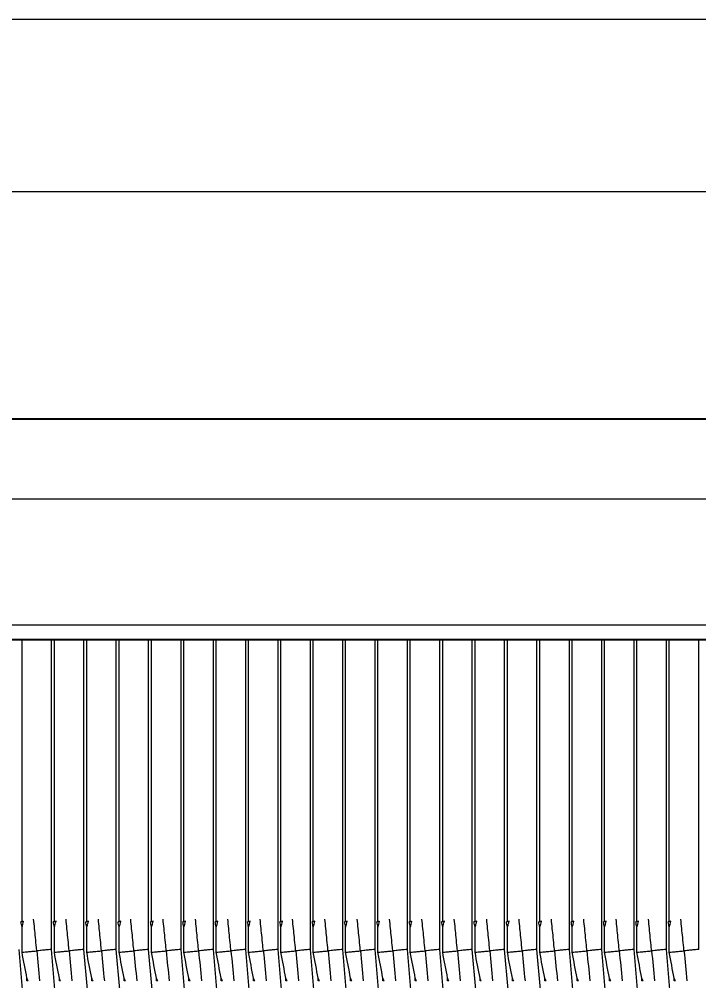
# Model space of a CAD drawing. Header units: millimetres. Extents: x 18217 to 37054, y 415 to 7180.
# Drawn here: x 29308 to 29676, y 6660 to 7180 of the extents above; entities that cross this region are included whole.
import ezdxf

# ---------------------------------------------------------------- set-up
doc = ezdxf.new("R2010")
doc.units = ezdxf.units.MM
doc.styles.add('GENISO', font='geniso.shx', dxfattribs={"oblique": 15})
doc.dimstyles.new('Scale', dxfattribs={"dimscale": 14, "dimtxt": 2.5, "dimasz": 2.5, "dimexe": 1, "dimexo": 1, "dimgap": 0.8, "dimtad": 1, "dimdec": 0, "dimzin": 0, "dimtxsty": 'GENISO', "dimcen": 2.5, "dimclrd": 1, "dimclre": 1, "dimclrt": 256, "dimadec": 0, "dimazin": 0, "dimtfac": 1, "dimtdec": 0, "dimtmove": 0, "dimatfit": 3, "dimfxl": 1, "dimtzin": 0, "dimlwd": -1, "dimlwe": -1, "dimarcsym": 0})

# ---------------------------------------------------------------- blocks, each defined once
blk = doc.blocks.new('*D197')
at = {"color": 1, "transparency": 16777216}
for p, q in [((28943.22, 6909.68), (28943.22, 6977.92)), ((30615.22, 6909.68), (30615.22, 6977.92)), ((30580.22, 6963.92), (28978.22, 6963.92))]:
    blk.add_line(p, q, dxfattribs=at)
for points in [[(28978.22, 6969.75), (28978.22, 6958.08), (28943.22, 6963.92)], [(30580.22, 6969.75), (30580.22, 6958.08), (30615.22, 6963.92)]]:
    blk.add_solid(points, dxfattribs=at)
at = {"layer": 'Defpoints', "color": 0, "transparency": 16777216}
for p in [(28943.22, 6963.92), (28943.22, 6895.68), (30615.22, 6895.68)]:
    blk.add_point(p, dxfattribs=at)
at = {"transparency": 16777216, "insert": (29779.22, 6992.62), "char_height": 35, "attachment_point": 5, "style": 'GENISO'}
blk.add_mtext('1672', dxfattribs=at)

msp = doc.modelspace()

# ---------------------------------------------------------------- linework, layer by layer
at = {"linetype": 'ByBlock', "lineweight": 9}
for p, q in [((30615.22, 6920.68), (28943.22, 6920.68)), ((28943.22, 6852.68), (30615.22, 6852.68)), ((29019.22, 6844.68), (30539.22, 6844.68)), ((29309.72, 6692.21), (29309.72, 6844.68)), ((29325.72, 6677.21), (29325.72, 6844.68)), ((29327.22, 6692.21), (29327.22, 6844.68)), ((29343.22, 6677.21), (29343.22, 6844.68)), ((29344.72, 6692.21), (29344.72, 6844.68)), ((29360.72, 6677.21), (29360.72, 6844.68)), ((29362.22, 6692.21), (29362.22, 6844.68)), ((29378.22, 6677.21), (29378.22, 6844.68)), ((29379.72, 6692.21), (29379.72, 6844.68)), ((29395.72, 6677.21), (29395.72, 6844.68)), ((29397.22, 6692.21), (29397.22, 6844.68)), ((29413.22, 6677.21), (29413.22, 6844.68)), ((29414.72, 6692.21), (29414.72, 6844.68)), ((29430.72, 6677.21), (29430.72, 6844.68)), ((29432.22, 6692.21), (29432.22, 6844.68)), ((29448.22, 6677.21), (29448.22, 6844.68)), ((29449.72, 6692.21), (29449.72, 6844.68)), ((29465.72, 6677.21), (29465.72, 6844.68)), ((29467.22, 6692.21), (29467.22, 6844.68)), ((29483.22, 6677.21), (29483.22, 6844.68)), ((29484.72, 6692.21), (29484.72, 6844.68)), ((29500.72, 6677.21), (29500.72, 6844.68)), ((29502.22, 6692.21), (29502.22, 6844.68)), ((29518.22, 6677.21), (29518.22, 6844.68)), ((29519.72, 6692.21), (29519.72, 6844.68)), ((29535.72, 6677.21), (29535.72, 6844.68)), ((29537.22, 6692.21), (29537.22, 6844.68)), ((29553.22, 6677.21), (29553.22, 6844.68)), ((29554.72, 6692.21), (29554.72, 6844.68)), ((29570.72, 6677.21), (29570.72, 6844.68)), ((29572.22, 6692.21), (29572.22, 6844.68)), ((29588.22, 6677.21), (29588.22, 6844.68)), ((29589.72, 6692.21), (29589.72, 6844.68)), ((29605.72, 6677.21), (29605.72, 6844.68)), ((29607.22, 6692.21), (29607.22, 6844.68)), ((29623.22, 6677.21), (29623.22, 6844.68)), ((29624.72, 6692.21), (29624.72, 6844.68)), ((29640.72, 6677.21), (29640.72, 6844.68)), ((29642.22, 6692.21), (29642.22, 6844.68)), ((29658.22, 6677.21), (29658.22, 6844.68)), ((29659.72, 6692.21), (29659.72, 6844.68)), ((29675.72, 6677.21), (29675.72, 6844.68)), ((29309.72, 6675.66), (29309.72, 6689.25)), ((29327.22, 6675.66), (29327.22, 6689.25)), ((29344.72, 6675.66), (29344.72, 6689.25)), ((29362.22, 6675.66), (29362.22, 6689.25)), ((29379.72, 6675.66), (29379.72, 6689.25)), ((29397.22, 6675.66), (29397.22, 6689.25)), ((29414.72, 6675.66), (29414.72, 6689.25)), ((29432.22, 6675.66), (29432.22, 6689.25)), ((29449.72, 6675.66), (29449.72, 6689.25)), ((29467.22, 6675.66), (29467.22, 6689.25)), ((29484.72, 6675.66), (29484.72, 6689.25)), ((29502.22, 6675.66), (29502.22, 6689.25)), ((29519.72, 6675.66), (29519.72, 6689.25)), ((29537.22, 6675.66), (29537.22, 6689.25)), ((29554.72, 6675.66), (29554.72, 6689.25)), ((29572.22, 6675.66), (29572.22, 6689.25)), ((29589.72, 6675.66), (29589.72, 6689.25)), ((29607.22, 6675.66), (29607.22, 6689.25)), ((29624.72, 6675.66), (29624.72, 6689.25)), ((29642.22, 6675.66), (29642.22, 6689.25)), ((29659.72, 6675.66), (29659.72, 6689.25)), ((29313.12, 6660.25), (29312.42, 6660.25)), ((29330.62, 6660.25), (29329.92, 6660.25)), ((29348.12, 6660.25), (29347.42, 6660.25)), ((29365.62, 6660.25), (29364.92, 6660.25)), ((29383.12, 6660.25), (29382.42, 6660.25)), ((29400.62, 6660.25), (29399.92, 6660.25)), ((29418.12, 6660.25), (29417.42, 6660.25)), ((29435.62, 6660.25), (29434.92, 6660.25)), ((29453.12, 6660.25), (29452.42, 6660.25)), ((29470.62, 6660.25), (29469.92, 6660.25)), ((29488.12, 6660.25), (29487.42, 6660.25)), ((29505.62, 6660.25), (29504.92, 6660.25)), ((29523.12, 6660.25), (29522.42, 6660.25)), ((29540.62, 6660.25), (29539.92, 6660.25)), ((29558.12, 6660.25), (29557.42, 6660.25)), ((29575.62, 6660.25), (29574.92, 6660.25)), ((29593.12, 6660.25), (29592.42, 6660.25)), ((29610.62, 6660.25), (29609.92, 6660.25)), ((29628.12, 6660.25), (29627.42, 6660.25)), ((29645.62, 6660.25), (29644.92, 6660.25)), ((29663.12, 6660.25), (29662.42, 6660.25))]:
    msp.add_line(p, q, dxfattribs=at)
msp.add_line((29019.22, 6844.68), (30539.22, 6844.68))
for points in [[(37054.18, 7180.13), (37054.18, 1266), (28596.56, 1266), (28596.56, 7180.13)], [(36961.13, 7087.08), (36961.13, 1359.06), (28689.62, 1359.06), (28689.62, 7087.08)]]:
    msp.add_lwpolyline(points, close=True, dxfattribs=at)
at = {"linetype": 'ByBlock', "lineweight": 9, "flags": 128}
for points in [[(29310.62, 6692.4), (29310.29, 6692.33), (29310, 6692.27), (29309.75, 6692.22), (29309.54, 6692.17), (29309.37, 6692.14), (29309.25, 6692.11), (29309.18, 6692.1), (29309.16, 6692.09)], [(29328.12, 6692.4), (29327.79, 6692.33), (29327.5, 6692.27), (29327.25, 6692.22), (29327.04, 6692.17), (29326.87, 6692.14), (29326.75, 6692.11), (29326.68, 6692.1), (29326.66, 6692.09)], [(29345.62, 6692.4), (29345.29, 6692.33), (29345, 6692.27), (29344.75, 6692.22), (29344.54, 6692.17), (29344.37, 6692.14), (29344.25, 6692.11), (29344.18, 6692.1), (29344.16, 6692.09)], [(29363.12, 6692.4), (29362.79, 6692.33), (29362.5, 6692.27), (29362.25, 6692.22), (29362.04, 6692.17), (29361.87, 6692.14), (29361.75, 6692.11), (29361.68, 6692.1), (29361.66, 6692.09)], [(29380.62, 6692.4), (29380.29, 6692.33), (29380, 6692.27), (29379.75, 6692.22), (29379.54, 6692.17), (29379.37, 6692.14), (29379.25, 6692.11), (29379.18, 6692.1), (29379.16, 6692.09)], [(29398.12, 6692.4), (29397.79, 6692.33), (29397.5, 6692.27), (29397.25, 6692.22), (29397.04, 6692.17), (29396.87, 6692.14), (29396.75, 6692.11), (29396.68, 6692.1), (29396.66, 6692.09)], [(29415.62, 6692.4), (29415.29, 6692.33), (29415, 6692.27), (29414.75, 6692.22), (29414.54, 6692.17), (29414.37, 6692.14), (29414.25, 6692.11), (29414.18, 6692.1), (29414.16, 6692.09)], [(29433.12, 6692.4), (29432.79, 6692.33), (29432.5, 6692.27), (29432.25, 6692.22), (29432.04, 6692.17), (29431.87, 6692.14), (29431.75, 6692.11), (29431.68, 6692.1), (29431.66, 6692.09)], [(29450.62, 6692.4), (29450.29, 6692.33), (29450, 6692.27), (29449.75, 6692.22), (29449.54, 6692.17), (29449.37, 6692.14), (29449.25, 6692.11), (29449.18, 6692.1), (29449.16, 6692.09)], [(29468.12, 6692.4), (29467.79, 6692.33), (29467.5, 6692.27), (29467.25, 6692.22), (29467.04, 6692.17), (29466.87, 6692.14), (29466.75, 6692.11), (29466.68, 6692.1), (29466.66, 6692.09)], [(29485.62, 6692.4), (29485.29, 6692.33), (29485, 6692.27), (29484.75, 6692.22), (29484.54, 6692.17), (29484.37, 6692.14), (29484.25, 6692.11), (29484.18, 6692.1), (29484.16, 6692.09)], [(29503.12, 6692.4), (29502.79, 6692.33), (29502.5, 6692.27), (29502.25, 6692.22), (29502.04, 6692.17), (29501.87, 6692.14), (29501.75, 6692.11), (29501.68, 6692.1), (29501.66, 6692.09)], [(29520.62, 6692.4), (29520.29, 6692.33), (29520, 6692.27), (29519.75, 6692.22), (29519.54, 6692.17), (29519.37, 6692.14), (29519.25, 6692.11), (29519.18, 6692.1), (29519.16, 6692.09)], [(29538.12, 6692.4), (29537.79, 6692.33), (29537.5, 6692.27), (29537.25, 6692.22), (29537.04, 6692.17), (29536.87, 6692.14), (29536.75, 6692.11), (29536.68, 6692.1), (29536.66, 6692.09)], [(29555.62, 6692.4), (29555.29, 6692.33), (29555, 6692.27), (29554.75, 6692.22), (29554.54, 6692.17), (29554.37, 6692.14), (29554.25, 6692.11), (29554.18, 6692.1), (29554.16, 6692.09)], [(29573.12, 6692.4), (29572.79, 6692.33), (29572.5, 6692.27), (29572.25, 6692.22), (29572.04, 6692.17), (29571.87, 6692.14), (29571.75, 6692.11), (29571.68, 6692.1), (29571.66, 6692.09)], [(29590.62, 6692.4), (29590.29, 6692.33), (29590, 6692.27), (29589.75, 6692.22), (29589.54, 6692.17), (29589.37, 6692.14), (29589.25, 6692.11), (29589.18, 6692.1), (29589.16, 6692.09)], [(29608.12, 6692.4), (29607.79, 6692.33), (29607.5, 6692.27), (29607.25, 6692.22), (29607.04, 6692.17), (29606.87, 6692.14), (29606.75, 6692.11), (29606.68, 6692.1), (29606.66, 6692.09)], [(29625.62, 6692.4), (29625.29, 6692.33), (29625, 6692.27), (29624.75, 6692.22), (29624.54, 6692.17), (29624.37, 6692.14), (29624.25, 6692.11), (29624.18, 6692.1), (29624.16, 6692.09)], [(29643.12, 6692.4), (29642.79, 6692.33), (29642.5, 6692.27), (29642.25, 6692.22), (29642.04, 6692.17), (29641.87, 6692.14), (29641.75, 6692.11), (29641.68, 6692.1), (29641.66, 6692.09)], [(29660.62, 6692.4), (29660.29, 6692.33), (29660, 6692.27), (29659.75, 6692.22), (29659.54, 6692.17), (29659.37, 6692.14), (29659.25, 6692.11), (29659.18, 6692.1), (29659.16, 6692.09)]]:
    msp.add_lwpolyline(points, dxfattribs=at)
at = {"linetype": 'ByBlock', "lineweight": 9}
for centre, radius, start, end in [((29155.31, 6660.25), 157.11, 10.6376, 11.6955), ((29172.81, 6660.25), 157.11, 10.6376, 11.6955), ((29190.31, 6660.25), 157.11, 10.6376, 11.6955), ((29207.81, 6660.25), 157.11, 10.6376, 11.6955), ((29225.31, 6660.25), 157.11, 10.6376, 11.6955), ((29242.81, 6660.25), 157.11, 10.6376, 11.6955), ((29260.31, 6660.25), 157.11, 10.6376, 11.6955), ((29277.81, 6660.25), 157.11, 10.6376, 11.6955), ((29295.31, 6660.25), 157.11, 10.6376, 11.6955), ((29312.81, 6660.25), 157.11, 10.6376, 11.6955), ((29330.31, 6660.25), 157.11, 10.6376, 11.6955), ((29347.81, 6660.25), 157.11, 10.6376, 11.6955), ((29365.31, 6660.25), 157.11, 10.6376, 11.6955), ((29382.81, 6660.25), 157.11, 10.6376, 11.6955), ((29400.31, 6660.25), 157.11, 10.6376, 11.6955), ((29417.81, 6660.25), 157.11, 10.6376, 11.6955), ((29435.31, 6660.25), 157.11, 10.6376, 11.6955), ((29452.81, 6660.25), 157.11, 10.6376, 11.6955), ((29470.31, 6660.25), 157.11, 10.6376, 11.6955), ((29487.81, 6660.25), 157.11, 10.6376, 11.6955), ((29505.31, 6660.25), 157.11, 10.6376, 11.6955), ((21296.89, 5984.01), 8023.83, 355.043868, 4.956132), ((21314.39, 5984.01), 8023.83, 355.043868, 4.956132), ((27740.31, 6367.33), 1599.41, 10.60245, 11.11475), ((21331.89, 5984.01), 8023.83, 355.043868, 4.956132), ((27757.81, 6367.33), 1599.41, 10.60245, 11.11475), ((21349.39, 5984.01), 8023.83, 355.043868, 4.956132), ((27775.31, 6367.33), 1599.41, 10.60245, 11.11475), ((21366.89, 5984.01), 8023.83, 355.043868, 4.956132), ((27792.81, 6367.33), 1599.41, 10.60245, 11.11475), ((21384.39, 5984.01), 8023.83, 355.043868, 4.956132), ((27810.31, 6367.33), 1599.41, 10.60245, 11.11475), ((21401.89, 5984.01), 8023.83, 355.043868, 4.956132), ((27827.81, 6367.33), 1599.41, 10.60245, 11.11475), ((21419.39, 5984.01), 8023.83, 355.043868, 4.956132), ((27845.31, 6367.33), 1599.41, 10.60245, 11.11475), ((21436.89, 5984.01), 8023.83, 355.043868, 4.956132), ((27862.81, 6367.33), 1599.41, 10.60245, 11.11475), ((21454.39, 5984.01), 8023.83, 355.043868, 4.956132), ((27880.31, 6367.33), 1599.41, 10.60245, 11.11475), ((21471.89, 5984.01), 8023.83, 355.043868, 4.956132), ((27897.81, 6367.33), 1599.41, 10.60245, 11.11475), ((21489.39, 5984.01), 8023.83, 355.043868, 4.956132), ((27915.31, 6367.33), 1599.41, 10.60245, 11.11475), ((21506.89, 5984.01), 8023.83, 355.043868, 4.956132), ((27932.81, 6367.33), 1599.41, 10.60245, 11.11475), ((21524.39, 5984.01), 8023.83, 355.043868, 4.956132), ((27950.31, 6367.33), 1599.41, 10.60245, 11.11475), ((21541.89, 5984.01), 8023.83, 355.043868, 4.956132), ((27967.81, 6367.33), 1599.41, 10.60245, 11.11475), ((21559.39, 5984.01), 8023.83, 355.043868, 4.956132), ((27985.31, 6367.33), 1599.41, 10.60245, 11.11475), ((21576.89, 5984.01), 8023.83, 355.043868, 4.956132), ((28002.81, 6367.33), 1599.41, 10.60245, 11.11475), ((21594.39, 5984.01), 8023.83, 355.043868, 4.956132), ((28020.31, 6367.33), 1599.41, 10.60245, 11.11475), ((21611.89, 5984.01), 8023.83, 355.043868, 4.956132), ((28037.81, 6367.33), 1599.41, 10.60245, 11.11475), ((21629.39, 5984.01), 8023.83, 355.043868, 4.956132), ((28055.31, 6367.33), 1599.41, 10.60245, 11.11475), ((21646.89, 5984.01), 8023.83, 355.043868, 4.956132), ((28072.81, 6367.33), 1599.41, 10.60245, 11.11475), ((21664.39, 5984.01), 8023.83, 355.043868, 4.956132), ((28090.31, 6367.33), 1599.41, 10.60245, 11.11475), ((29155.31, 6660.25), 157.11, 0, 0.4975), ((29172.81, 6660.25), 157.11, 0, 0.4975), ((29190.31, 6660.25), 157.11, 0, 0.4975), ((29207.81, 6660.25), 157.11, 0, 0.4975), ((29225.31, 6660.25), 157.11, 0, 0.4975), ((29242.81, 6660.25), 157.11, 0, 0.4975), ((29260.31, 6660.25), 157.11, 0, 0.4975), ((29277.81, 6660.25), 157.11, 0, 0.4975), ((29295.31, 6660.25), 157.11, 0, 0.4975), ((29312.81, 6660.25), 157.11, 0, 0.4975), ((29330.31, 6660.25), 157.11, 0, 0.4975), ((29347.81, 6660.25), 157.11, 0, 0.4975), ((29365.31, 6660.25), 157.11, 0, 0.4975), ((29382.81, 6660.25), 157.11, 0, 0.4975), ((29400.31, 6660.25), 157.11, 0, 0.4975), ((29417.81, 6660.25), 157.11, 0, 0.4975), ((29435.31, 6660.25), 157.11, 0, 0.4975), ((29452.81, 6660.25), 157.11, 0, 0.4975), ((29470.31, 6660.25), 157.11, 0, 0.4975), ((29487.81, 6660.25), 157.11, 0, 0.4975), ((29505.31, 6660.25), 157.11, 0, 0.4975)]:
    msp.add_arc(centre, radius, start, end, dxfattribs=at)
for points, knots in [([(29309.72, 6689.25), (29309.73, 6689.28), (29309.75, 6689.34), (29309.94, 6689.89), (29310.25, 6690.89), (29310.49, 6691.86), (29310.62, 6692.4)], [0, 0, 0, 0, 0.179895, 0.359031, 0.649726, 1, 1, 1, 1]), ([(29317.72, 6676.43), (29317.72, 6676.45), (29317.71, 6676.57), (29317.65, 6677.15), (29317.42, 6679.54), (29316.87, 6685.1), (29316.35, 6690.22), (29316.02, 6693.51)], [0, 0, 0, 0, 0.0023721, 0.022291, 0.1019549, 0.4206197, 1, 1, 1, 1]), ([(29327.22, 6689.25), (29327.23, 6689.28), (29327.25, 6689.34), (29327.44, 6689.89), (29327.75, 6690.89), (29327.99, 6691.86), (29328.12, 6692.4)], [0, 0, 0, 0, 0.179895, 0.35903, 0.649725, 1, 1, 1, 1]), ([(29335.22, 6676.43), (29335.22, 6676.45), (29335.21, 6676.57), (29335.15, 6677.15), (29334.92, 6679.54), (29334.37, 6685.1), (29333.85, 6690.22), (29333.52, 6693.51)], [0, 0, 0, 0, 0.002372, 0.022291, 0.101955, 0.42062, 1, 1, 1, 1]), ([(29344.72, 6689.25), (29344.73, 6689.28), (29344.75, 6689.34), (29344.94, 6689.89), (29345.25, 6690.89), (29345.49, 6691.86), (29345.62, 6692.4)], [0, 0, 0, 0, 0.179895, 0.35903, 0.649725, 1, 1, 1, 1]), ([(29352.72, 6676.43), (29352.72, 6676.45), (29352.71, 6676.57), (29352.65, 6677.15), (29352.42, 6679.54), (29351.87, 6685.1), (29351.35, 6690.22), (29351.02, 6693.51)], [0, 0, 0, 0, 0.0023721, 0.022291, 0.1019549, 0.4206197, 1, 1, 1, 1]), ([(29362.22, 6689.25), (29362.23, 6689.28), (29362.25, 6689.34), (29362.44, 6689.89), (29362.75, 6690.89), (29362.99, 6691.86), (29363.12, 6692.4)], [0, 0, 0, 0, 0.179895, 0.35903, 0.649725, 1, 1, 1, 1]), ([(29370.22, 6676.43), (29370.22, 6676.45), (29370.21, 6676.57), (29370.15, 6677.15), (29369.92, 6679.54), (29369.37, 6685.1), (29368.85, 6690.22), (29368.52, 6693.51)], [0, 0, 0, 0, 0.002372, 0.022291, 0.101955, 0.42062, 1, 1, 1, 1]), ([(29379.72, 6689.25), (29379.73, 6689.28), (29379.75, 6689.34), (29379.94, 6689.89), (29380.25, 6690.89), (29380.49, 6691.86), (29380.62, 6692.4)], [0, 0, 0, 0, 0.179895, 0.35903, 0.649725, 1, 1, 1, 1]), ([(29387.72, 6676.43), (29387.72, 6676.45), (29387.71, 6676.57), (29387.65, 6677.15), (29387.42, 6679.54), (29386.87, 6685.1), (29386.35, 6690.22), (29386.02, 6693.51)], [0, 0, 0, 0, 0.002372, 0.022291, 0.101955, 0.42062, 1, 1, 1, 1]), ([(29397.22, 6689.25), (29397.23, 6689.28), (29397.25, 6689.34), (29397.44, 6689.89), (29397.75, 6690.89), (29397.99, 6691.86), (29398.12, 6692.4)], [0, 0, 0, 0, 0.179895, 0.35903, 0.649726, 1, 1, 1, 1]), ([(29405.22, 6676.43), (29405.22, 6676.45), (29405.21, 6676.57), (29405.15, 6677.15), (29404.92, 6679.54), (29404.37, 6685.1), (29403.85, 6690.22), (29403.52, 6693.51)], [0, 0, 0, 0, 0.002372, 0.022291, 0.101955, 0.42062, 1, 1, 1, 1]), ([(29414.72, 6689.25), (29414.73, 6689.28), (29414.75, 6689.34), (29414.94, 6689.89), (29415.25, 6690.89), (29415.49, 6691.86), (29415.62, 6692.4)], [0, 0, 0, 0, 0.179895, 0.35903, 0.649725, 1, 1, 1, 1]), ([(29422.72, 6676.43), (29422.72, 6676.45), (29422.71, 6676.57), (29422.65, 6677.15), (29422.42, 6679.54), (29421.87, 6685.1), (29421.35, 6690.22), (29421.02, 6693.51)], [0, 0, 0, 0, 0.002372, 0.022291, 0.101955, 0.42062, 1, 1, 1, 1]), ([(29432.22, 6689.25), (29432.23, 6689.28), (29432.25, 6689.34), (29432.44, 6689.89), (29432.75, 6690.89), (29432.99, 6691.86), (29433.12, 6692.4)], [0, 0, 0, 0, 0.179895, 0.359031, 0.649726, 1, 1, 1, 1]), ([(29440.22, 6676.43), (29440.22, 6676.45), (29440.21, 6676.57), (29440.15, 6677.15), (29439.92, 6679.54), (29439.37, 6685.1), (29438.85, 6690.22), (29438.52, 6693.51)], [0, 0, 0, 0, 0.002372, 0.022291, 0.101955, 0.42062, 1, 1, 1, 1]), ([(29449.72, 6689.25), (29449.73, 6689.28), (29449.75, 6689.34), (29449.94, 6689.89), (29450.25, 6690.89), (29450.49, 6691.86), (29450.62, 6692.4)], [0, 0, 0, 0, 0.179895, 0.35903, 0.649725, 1, 1, 1, 1]), ([(29457.72, 6676.43), (29457.72, 6676.45), (29457.71, 6676.57), (29457.65, 6677.15), (29457.42, 6679.54), (29456.87, 6685.1), (29456.35, 6690.22), (29456.02, 6693.51)], [0, 0, 0, 0, 0.002372, 0.022291, 0.101955, 0.42062, 1, 1, 1, 1]), ([(29467.22, 6689.25), (29467.23, 6689.28), (29467.25, 6689.34), (29467.44, 6689.89), (29467.75, 6690.89), (29467.99, 6691.86), (29468.12, 6692.4)], [0, 0, 0, 0, 0.179895, 0.35903, 0.649725, 1, 1, 1, 1]), ([(29475.22, 6676.43), (29475.22, 6676.45), (29475.21, 6676.57), (29475.15, 6677.15), (29474.92, 6679.54), (29474.37, 6685.1), (29473.85, 6690.22), (29473.52, 6693.51)], [0, 0, 0, 0, 0.002372, 0.022291, 0.101955, 0.42062, 1, 1, 1, 1]), ([(29484.72, 6689.25), (29484.73, 6689.28), (29484.75, 6689.34), (29484.94, 6689.89), (29485.25, 6690.89), (29485.49, 6691.86), (29485.62, 6692.4)], [0, 0, 0, 0, 0.179895, 0.35903, 0.649725, 1, 1, 1, 1]), ([(29492.72, 6676.43), (29492.72, 6676.45), (29492.71, 6676.57), (29492.65, 6677.15), (29492.42, 6679.54), (29491.87, 6685.1), (29491.35, 6690.22), (29491.02, 6693.51)], [0, 0, 0, 0, 0.002372, 0.022291, 0.101955, 0.42062, 1, 1, 1, 1]), ([(29502.22, 6689.25), (29502.23, 6689.28), (29502.25, 6689.34), (29502.44, 6689.89), (29502.75, 6690.89), (29502.99, 6691.86), (29503.12, 6692.4)], [0, 0, 0, 0, 0.179895, 0.35903, 0.649725, 1, 1, 1, 1]), ([(29510.22, 6676.43), (29510.22, 6676.45), (29510.21, 6676.57), (29510.15, 6677.15), (29509.92, 6679.54), (29509.37, 6685.1), (29508.85, 6690.22), (29508.52, 6693.51)], [0, 0, 0, 0, 0.002372, 0.022291, 0.101955, 0.42062, 1, 1, 1, 1]), ([(29519.72, 6689.25), (29519.73, 6689.28), (29519.75, 6689.34), (29519.94, 6689.89), (29520.25, 6690.89), (29520.49, 6691.86), (29520.62, 6692.4)], [0, 0, 0, 0, 0.179895, 0.35903, 0.649725, 1, 1, 1, 1]), ([(29527.72, 6676.43), (29527.72, 6676.45), (29527.71, 6676.57), (29527.65, 6677.15), (29527.42, 6679.54), (29526.87, 6685.1), (29526.35, 6690.22), (29526.02, 6693.51)], [0, 0, 0, 0, 0.002372, 0.022291, 0.101955, 0.42062, 1, 1, 1, 1]), ([(29537.22, 6689.25), (29537.23, 6689.28), (29537.25, 6689.34), (29537.44, 6689.89), (29537.75, 6690.89), (29537.99, 6691.86), (29538.12, 6692.4)], [0, 0, 0, 0, 0.179895, 0.35903, 0.649725, 1, 1, 1, 1]), ([(29545.22, 6676.43), (29545.22, 6676.45), (29545.21, 6676.57), (29545.15, 6677.15), (29544.92, 6679.54), (29544.37, 6685.1), (29543.85, 6690.22), (29543.52, 6693.51)], [0, 0, 0, 0, 0.002372, 0.022291, 0.101955, 0.42062, 1, 1, 1, 1]), ([(29554.72, 6689.25), (29554.73, 6689.28), (29554.75, 6689.34), (29554.94, 6689.89), (29555.25, 6690.89), (29555.49, 6691.86), (29555.62, 6692.4)], [0, 0, 0, 0, 0.179895, 0.35903, 0.649725, 1, 1, 1, 1]), ([(29562.72, 6676.43), (29562.72, 6676.45), (29562.71, 6676.57), (29562.65, 6677.15), (29562.42, 6679.54), (29561.87, 6685.1), (29561.35, 6690.22), (29561.02, 6693.51)], [0, 0, 0, 0, 0.0023725, 0.0222912, 0.101955, 0.4206198, 1, 1, 1, 1]), ([(29572.22, 6689.25), (29572.23, 6689.28), (29572.25, 6689.34), (29572.44, 6689.89), (29572.75, 6690.89), (29572.99, 6691.86), (29573.12, 6692.4)], [0, 0, 0, 0, 0.179895, 0.359032, 0.649727, 1, 1, 1, 1]), ([(29580.22, 6676.43), (29580.22, 6676.45), (29580.21, 6676.57), (29580.15, 6677.15), (29579.92, 6679.54), (29579.37, 6685.1), (29578.85, 6690.22), (29578.52, 6693.51)], [0, 0, 0, 0, 0.002372, 0.022291, 0.101955, 0.42062, 1, 1, 1, 1]), ([(29589.72, 6689.25), (29589.73, 6689.28), (29589.75, 6689.34), (29589.94, 6689.89), (29590.25, 6690.89), (29590.49, 6691.86), (29590.62, 6692.4)], [0, 0, 0, 0, 0.179895, 0.35903, 0.649725, 1, 1, 1, 1]), ([(29597.72, 6676.43), (29597.72, 6676.45), (29597.71, 6676.57), (29597.65, 6677.15), (29597.42, 6679.54), (29596.87, 6685.1), (29596.35, 6690.22), (29596.02, 6693.51)], [0, 0, 0, 0, 0.002372, 0.022291, 0.101955, 0.42062, 1, 1, 1, 1]), ([(29607.22, 6689.25), (29607.23, 6689.28), (29607.25, 6689.34), (29607.44, 6689.89), (29607.75, 6690.89), (29607.99, 6691.86), (29608.12, 6692.4)], [0, 0, 0, 0, 0.179895, 0.35903, 0.649725, 1, 1, 1, 1]), ([(29615.22, 6676.43), (29615.22, 6676.45), (29615.21, 6676.57), (29615.15, 6677.15), (29614.92, 6679.54), (29614.37, 6685.1), (29613.85, 6690.22), (29613.52, 6693.51)], [0, 0, 0, 0, 0.002372, 0.022291, 0.101955, 0.42062, 1, 1, 1, 1]), ([(29624.72, 6689.25), (29624.73, 6689.28), (29624.75, 6689.34), (29624.94, 6689.89), (29625.25, 6690.89), (29625.49, 6691.86), (29625.62, 6692.4)], [0, 0, 0, 0, 0.179895, 0.35903, 0.649725, 1, 1, 1, 1]), ([(29632.72, 6676.43), (29632.72, 6676.45), (29632.71, 6676.57), (29632.65, 6677.15), (29632.42, 6679.54), (29631.87, 6685.1), (29631.35, 6690.22), (29631.02, 6693.51)], [0, 0, 0, 0, 0.002372, 0.022291, 0.101955, 0.42062, 1, 1, 1, 1]), ([(29642.22, 6689.25), (29642.23, 6689.28), (29642.25, 6689.34), (29642.44, 6689.89), (29642.75, 6690.89), (29642.99, 6691.86), (29643.12, 6692.4)], [0, 0, 0, 0, 0.179895, 0.35903, 0.649725, 1, 1, 1, 1]), ([(29650.22, 6676.43), (29650.22, 6676.45), (29650.21, 6676.57), (29650.15, 6677.15), (29649.92, 6679.54), (29649.37, 6685.1), (29648.85, 6690.22), (29648.52, 6693.51)], [0, 0, 0, 0, 0.002372, 0.022291, 0.101955, 0.42062, 1, 1, 1, 1]), ([(29659.72, 6689.25), (29659.73, 6689.28), (29659.75, 6689.34), (29659.94, 6689.89), (29660.25, 6690.89), (29660.49, 6691.86), (29660.62, 6692.4)], [0, 0, 0, 0, 0.179895, 0.35903, 0.649725, 1, 1, 1, 1]), ([(29667.72, 6676.43), (29667.72, 6676.45), (29667.71, 6676.57), (29667.65, 6677.15), (29667.42, 6679.54), (29666.87, 6685.1), (29666.35, 6690.22), (29666.02, 6693.51)], [0, 0, 0, 0, 0.002372, 0.022291, 0.101955, 0.42062, 1, 1, 1, 1]), ([(29309.72, 6675.66), (29309.81, 6675.66), (29309.98, 6675.68), (29311.35, 6675.81), (29313.37, 6676.01), (29315.61, 6676.23), (29317.11, 6676.37), (29317.71, 6676.43), (29317.72, 6676.43)], [0, 0, 0, 0, 0.213413, 0.426837, 0.640707, 0.856443, 0.996748, 1, 1, 1, 1]), ([(29325.72, 6677.21), (29325.63, 6677.2), (29325.46, 6677.18), (29324.09, 6677.05), (29322.07, 6676.85), (29319.83, 6676.64), (29318.33, 6676.49), (29317.73, 6676.43), (29317.72, 6676.43)], [0, 0, 0, 0, 0.213424, 0.426852, 0.640726, 0.856458, 0.996746, 1, 1, 1, 1]), ([(29317.72, 6676.43), (29317.72, 6676.42), (29318.25, 6671.03), (29318.75, 6665.63), (29319.25, 6660.25)], [0, 0, 0, 0, 0.002512, 1, 1, 1, 1]), ([(29327.22, 6675.66), (29327.31, 6675.66), (29327.48, 6675.68), (29328.85, 6675.81), (29330.87, 6676.01), (29333.11, 6676.23), (29334.61, 6676.37), (29335.21, 6676.43), (29335.22, 6676.43)], [0, 0, 0, 0, 0.213413, 0.426837, 0.640707, 0.856443, 0.996748, 1, 1, 1, 1]), ([(29343.22, 6677.21), (29343.13, 6677.2), (29342.96, 6677.18), (29341.59, 6677.05), (29339.57, 6676.85), (29337.33, 6676.64), (29335.83, 6676.49), (29335.23, 6676.43), (29335.22, 6676.43)], [0, 0, 0, 0, 0.213424, 0.426852, 0.640726, 0.856458, 0.996748, 1, 1, 1, 1]), ([(29335.22, 6676.43), (29335.22, 6676.42), (29335.74, 6671.02), (29336.25, 6665.63), (29336.75, 6660.25)], [0, 0, 0, 0, 0.002512, 1, 1, 1, 1]), ([(29344.72, 6675.66), (29344.81, 6675.66), (29344.98, 6675.68), (29346.35, 6675.81), (29348.37, 6676.01), (29350.61, 6676.23), (29352.11, 6676.37), (29352.71, 6676.43), (29352.72, 6676.43)], [0, 0, 0, 0, 0.213413, 0.426837, 0.640709, 0.856443, 0.996748, 1, 1, 1, 1]), ([(29360.72, 6677.21), (29360.63, 6677.2), (29360.46, 6677.18), (29359.09, 6677.05), (29357.07, 6676.85), (29354.83, 6676.64), (29353.33, 6676.49), (29352.73, 6676.43), (29352.72, 6676.43)], [0, 0, 0, 0, 0.213424, 0.426851, 0.640726, 0.856456, 0.996746, 1, 1, 1, 1]), ([(29352.72, 6676.43), (29352.72, 6676.42), (29353.25, 6671.03), (29353.75, 6665.63), (29354.25, 6660.25)], [0, 0, 0, 0, 0.002512, 1, 1, 1, 1]), ([(29362.22, 6675.66), (29362.31, 6675.66), (29362.48, 6675.68), (29363.85, 6675.81), (29365.87, 6676.01), (29368.11, 6676.23), (29369.61, 6676.37), (29370.21, 6676.43), (29370.22, 6676.43)], [0, 0, 0, 0, 0.213413, 0.426837, 0.640707, 0.856443, 0.996748, 1, 1, 1, 1]), ([(29378.22, 6677.21), (29378.13, 6677.2), (29377.96, 6677.18), (29376.59, 6677.05), (29374.57, 6676.85), (29372.33, 6676.64), (29370.83, 6676.49), (29370.23, 6676.43), (29370.22, 6676.43)], [0, 0, 0, 0, 0.213424, 0.426852, 0.640726, 0.856458, 0.996748, 1, 1, 1, 1]), ([(29370.22, 6676.43), (29370.22, 6676.42), (29370.74, 6671.02), (29371.25, 6665.63), (29371.75, 6660.25)], [0, 0, 0, 0, 0.002512, 1, 1, 1, 1]), ([(29379.72, 6675.66), (29379.81, 6675.66), (29379.98, 6675.68), (29381.35, 6675.81), (29383.37, 6676.01), (29385.61, 6676.23), (29387.11, 6676.37), (29387.71, 6676.43), (29387.72, 6676.43)], [0, 0, 0, 0, 0.213412, 0.426836, 0.640707, 0.856444, 0.996746, 1, 1, 1, 1]), ([(29395.72, 6677.21), (29395.63, 6677.2), (29395.46, 6677.18), (29394.09, 6677.05), (29392.07, 6676.85), (29389.83, 6676.64), (29388.33, 6676.49), (29387.73, 6676.43), (29387.72, 6676.43)], [0, 0, 0, 0, 0.213424, 0.426852, 0.640728, 0.856458, 0.996748, 1, 1, 1, 1]), ([(29387.72, 6676.43), (29387.72, 6676.42), (29388.24, 6671.02), (29388.75, 6665.63), (29389.25, 6660.25)], [0, 0, 0, 0, 0.002512, 1, 1, 1, 1]), ([(29397.22, 6675.66), (29397.31, 6675.66), (29397.48, 6675.68), (29398.85, 6675.81), (29400.87, 6676.01), (29403.11, 6676.23), (29404.61, 6676.37), (29405.21, 6676.43), (29405.22, 6676.43)], [0, 0, 0, 0, 0.213413, 0.426837, 0.640707, 0.856443, 0.996748, 1, 1, 1, 1]), ([(29413.22, 6677.21), (29413.13, 6677.2), (29412.96, 6677.18), (29411.59, 6677.05), (29409.57, 6676.85), (29407.33, 6676.64), (29405.83, 6676.49), (29405.23, 6676.43), (29405.22, 6676.43)], [0, 0, 0, 0, 0.213425, 0.426852, 0.640726, 0.856458, 0.996746, 1, 1, 1, 1]), ([(29405.22, 6676.43), (29405.22, 6676.42), (29405.74, 6671.02), (29406.25, 6665.63), (29406.75, 6660.25)], [0, 0, 0, 0, 0.002512, 1, 1, 1, 1]), ([(29414.72, 6675.66), (29414.81, 6675.66), (29414.98, 6675.68), (29416.35, 6675.81), (29418.37, 6676.01), (29420.61, 6676.23), (29422.11, 6676.37), (29422.71, 6676.43), (29422.72, 6676.43)], [0, 0, 0, 0, 0.213413, 0.426837, 0.640707, 0.856443, 0.996746, 1, 1, 1, 1]), ([(29430.72, 6677.21), (29430.63, 6677.2), (29430.46, 6677.18), (29429.09, 6677.05), (29427.07, 6676.85), (29424.83, 6676.64), (29423.33, 6676.49), (29422.73, 6676.43), (29422.72, 6676.43)], [0, 0, 0, 0, 0.213424, 0.426852, 0.640728, 0.856458, 0.996748, 1, 1, 1, 1]), ([(29422.72, 6676.43), (29422.72, 6676.42), (29423.24, 6671.02), (29423.75, 6665.63), (29424.25, 6660.25)], [0, 0, 0, 0, 0.002512, 1, 1, 1, 1]), ([(29432.22, 6675.66), (29432.31, 6675.66), (29432.48, 6675.68), (29433.85, 6675.81), (29435.87, 6676.01), (29438.11, 6676.23), (29439.61, 6676.37), (29440.21, 6676.43), (29440.22, 6676.43)], [0, 0, 0, 0, 0.213413, 0.426837, 0.640707, 0.856443, 0.996748, 1, 1, 1, 1]), ([(29448.22, 6677.21), (29448.13, 6677.2), (29447.96, 6677.18), (29446.59, 6677.05), (29444.57, 6676.85), (29442.33, 6676.64), (29440.83, 6676.49), (29440.23, 6676.43), (29440.22, 6676.43)], [0, 0, 0, 0, 0.213425, 0.426852, 0.640726, 0.856458, 0.996746, 1, 1, 1, 1]), ([(29440.22, 6676.43), (29440.22, 6676.42), (29440.74, 6671.02), (29441.25, 6665.63), (29441.75, 6660.25)], [0, 0, 0, 0, 0.002512, 1, 1, 1, 1]), ([(29449.72, 6675.66), (29449.81, 6675.66), (29449.98, 6675.68), (29451.35, 6675.81), (29453.37, 6676.01), (29455.61, 6676.23), (29457.11, 6676.37), (29457.71, 6676.43), (29457.72, 6676.43)], [0, 0, 0, 0, 0.213413, 0.426837, 0.640707, 0.856443, 0.996746, 1, 1, 1, 1]), ([(29465.72, 6677.21), (29465.63, 6677.2), (29465.46, 6677.18), (29464.09, 6677.05), (29462.07, 6676.85), (29459.83, 6676.64), (29458.33, 6676.49), (29457.73, 6676.43), (29457.72, 6676.43)], [0, 0, 0, 0, 0.213425, 0.426852, 0.640726, 0.856458, 0.996748, 1, 1, 1, 1]), ([(29457.72, 6676.43), (29457.72, 6676.42), (29458.24, 6671.02), (29458.75, 6665.63), (29459.25, 6660.25)], [0, 0, 0, 0, 0.002512, 1, 1, 1, 1]), ([(29467.22, 6675.66), (29467.31, 6675.66), (29467.48, 6675.68), (29468.85, 6675.81), (29470.87, 6676.01), (29473.11, 6676.23), (29474.61, 6676.37), (29475.21, 6676.43), (29475.22, 6676.43)], [0, 0, 0, 0, 0.2134136, 0.4268366, 0.6407087, 0.8564433, 0.9967483, 1, 1, 1, 1]), ([(29483.22, 6677.21), (29483.13, 6677.2), (29482.96, 6677.18), (29481.59, 6677.05), (29479.57, 6676.85), (29477.33, 6676.64), (29475.83, 6676.49), (29475.23, 6676.43), (29475.22, 6676.43)], [0, 0, 0, 0, 0.213425, 0.426852, 0.640726, 0.856458, 0.996748, 1, 1, 1, 1]), ([(29475.22, 6676.43), (29475.22, 6676.42), (29475.74, 6671.02), (29476.25, 6665.63), (29476.75, 6660.25)], [0, 0, 0, 0, 0.002512, 1, 1, 1, 1]), ([(29484.72, 6675.66), (29484.81, 6675.66), (29484.98, 6675.68), (29486.35, 6675.81), (29488.37, 6676.01), (29490.61, 6676.23), (29492.11, 6676.37), (29492.71, 6676.43), (29492.72, 6676.43)], [0, 0, 0, 0, 0.213413, 0.426836, 0.640708, 0.856443, 0.996748, 1, 1, 1, 1]), ([(29500.72, 6677.21), (29500.63, 6677.2), (29500.46, 6677.18), (29499.09, 6677.05), (29497.07, 6676.85), (29494.83, 6676.64), (29493.33, 6676.49), (29492.73, 6676.43), (29492.72, 6676.43)], [0, 0, 0, 0, 0.213423, 0.42685, 0.640727, 0.856454, 0.996744, 1, 1, 1, 1]), ([(29492.72, 6676.43), (29492.72, 6676.42), (29493.25, 6671.03), (29493.75, 6665.63), (29494.25, 6660.25)], [0, 0, 0, 0, 0.002512, 1, 1, 1, 1]), ([(29502.22, 6675.66), (29502.31, 6675.66), (29502.48, 6675.68), (29503.85, 6675.81), (29505.87, 6676.01), (29508.11, 6676.23), (29509.61, 6676.37), (29510.21, 6676.43), (29510.22, 6676.43)], [0, 0, 0, 0, 0.2134123, 0.4268371, 0.6407052, 0.8564436, 0.9967483, 1, 1, 1, 1]), ([(29518.22, 6677.21), (29518.13, 6677.2), (29517.96, 6677.18), (29516.59, 6677.05), (29514.57, 6676.85), (29512.33, 6676.64), (29510.83, 6676.49), (29510.23, 6676.43), (29510.22, 6676.43)], [0, 0, 0, 0, 0.213424, 0.426851, 0.640726, 0.856458, 0.996748, 1, 1, 1, 1]), ([(29510.22, 6676.43), (29510.22, 6676.42), (29510.74, 6671.02), (29511.25, 6665.63), (29511.75, 6660.25)], [0, 0, 0, 0, 0.002512, 1, 1, 1, 1]), ([(29519.72, 6675.66), (29519.81, 6675.66), (29519.98, 6675.68), (29521.35, 6675.81), (29523.37, 6676.01), (29525.61, 6676.23), (29527.11, 6676.37), (29527.71, 6676.43), (29527.72, 6676.43)], [0, 0, 0, 0, 0.213412, 0.426837, 0.640709, 0.856444, 0.996748, 1, 1, 1, 1]), ([(29535.72, 6677.21), (29535.63, 6677.2), (29535.46, 6677.18), (29534.09, 6677.05), (29532.07, 6676.85), (29529.83, 6676.64), (29528.33, 6676.49), (29527.73, 6676.43), (29527.72, 6676.43)], [0, 0, 0, 0, 0.213425, 0.426852, 0.640726, 0.856458, 0.996748, 1, 1, 1, 1]), ([(29527.72, 6676.43), (29527.72, 6676.42), (29528.24, 6671.02), (29528.75, 6665.63), (29529.25, 6660.25)], [0, 0, 0, 0, 0.002512, 1, 1, 1, 1]), ([(29537.22, 6675.66), (29537.31, 6675.66), (29537.48, 6675.68), (29538.85, 6675.81), (29540.87, 6676.01), (29543.11, 6676.23), (29544.61, 6676.37), (29545.21, 6676.43), (29545.22, 6676.43)], [0, 0, 0, 0, 0.213413, 0.426836, 0.640708, 0.856443, 0.996748, 1, 1, 1, 1]), ([(29553.22, 6677.21), (29553.13, 6677.2), (29552.96, 6677.18), (29551.59, 6677.05), (29549.57, 6676.85), (29547.33, 6676.64), (29545.83, 6676.49), (29545.23, 6676.43), (29545.22, 6676.43)], [0, 0, 0, 0, 0.2134247, 0.4268518, 0.6407259, 0.8564581, 0.9967435, 1, 1, 1, 1]), ([(29545.22, 6676.43), (29545.22, 6676.42), (29545.74, 6671.02), (29546.25, 6665.63), (29546.75, 6660.25)], [0, 0, 0, 0, 0.002512, 1, 1, 1, 1]), ([(29554.72, 6675.66), (29554.81, 6675.66), (29554.98, 6675.68), (29556.35, 6675.81), (29558.37, 6676.01), (29560.61, 6676.23), (29562.11, 6676.37), (29562.71, 6676.43), (29562.72, 6676.43)], [0, 0, 0, 0, 0.213412, 0.426837, 0.640705, 0.856444, 0.996744, 1, 1, 1, 1]), ([(29570.72, 6677.21), (29570.63, 6677.2), (29570.46, 6677.18), (29569.09, 6677.05), (29567.07, 6676.85), (29564.83, 6676.64), (29563.33, 6676.49), (29562.73, 6676.43), (29562.72, 6676.43)], [0, 0, 0, 0, 0.213424, 0.426852, 0.64073, 0.856458, 0.996748, 1, 1, 1, 1]), ([(29562.72, 6676.43), (29562.72, 6676.42), (29563.24, 6671.02), (29563.75, 6665.63), (29564.25, 6660.25)], [0, 0, 0, 0, 0.002512, 1, 1, 1, 1]), ([(29572.22, 6675.66), (29572.31, 6675.66), (29572.48, 6675.68), (29573.85, 6675.81), (29575.87, 6676.01), (29578.11, 6676.23), (29579.61, 6676.37), (29580.21, 6676.43), (29580.22, 6676.43)], [0, 0, 0, 0, 0.2134123, 0.4268371, 0.6407052, 0.8564436, 0.9967483, 1, 1, 1, 1]), ([(29588.22, 6677.21), (29588.13, 6677.2), (29587.96, 6677.18), (29586.59, 6677.05), (29584.57, 6676.85), (29582.33, 6676.64), (29580.83, 6676.49), (29580.23, 6676.43), (29580.22, 6676.43)], [0, 0, 0, 0, 0.213425, 0.426852, 0.640726, 0.856458, 0.996748, 1, 1, 1, 1]), ([(29580.22, 6676.43), (29580.22, 6676.42), (29580.74, 6671.02), (29581.25, 6665.63), (29581.75, 6660.25)], [0, 0, 0, 0, 0.002512, 1, 1, 1, 1]), ([(29589.72, 6675.66), (29589.81, 6675.66), (29589.98, 6675.68), (29591.35, 6675.81), (29593.37, 6676.01), (29595.61, 6676.23), (29597.11, 6676.37), (29597.71, 6676.43), (29597.72, 6676.43)], [0, 0, 0, 0, 0.2134136, 0.4268366, 0.6407087, 0.8564433, 0.9967483, 1, 1, 1, 1]), ([(29605.72, 6677.21), (29605.63, 6677.2), (29605.46, 6677.18), (29604.09, 6677.05), (29602.07, 6676.85), (29599.83, 6676.64), (29598.33, 6676.49), (29597.73, 6676.43), (29597.72, 6676.43)], [0, 0, 0, 0, 0.213425, 0.426852, 0.640726, 0.856458, 0.996748, 1, 1, 1, 1]), ([(29597.72, 6676.43), (29597.72, 6676.42), (29598.24, 6671.02), (29598.75, 6665.63), (29599.25, 6660.25)], [0, 0, 0, 0, 0.002512, 1, 1, 1, 1]), ([(29607.22, 6675.66), (29607.31, 6675.66), (29607.48, 6675.68), (29608.85, 6675.81), (29610.87, 6676.01), (29613.11, 6676.23), (29614.61, 6676.37), (29615.21, 6676.43), (29615.22, 6676.43)], [0, 0, 0, 0, 0.213413, 0.426836, 0.640708, 0.856443, 0.996748, 1, 1, 1, 1]), ([(29623.22, 6677.21), (29623.13, 6677.2), (29622.96, 6677.18), (29621.59, 6677.05), (29619.57, 6676.85), (29617.33, 6676.64), (29615.83, 6676.49), (29615.23, 6676.43), (29615.22, 6676.43)], [0, 0, 0, 0, 0.2134235, 0.4268527, 0.6407264, 0.8564584, 0.9967436, 1, 1, 1, 1]), ([(29615.22, 6676.43), (29615.22, 6676.42), (29615.75, 6671.03), (29616.25, 6665.63), (29616.75, 6660.25)], [0, 0, 0, 0, 0.002512, 1, 1, 1, 1]), ([(29624.72, 6675.66), (29624.81, 6675.66), (29624.98, 6675.68), (29626.35, 6675.81), (29628.37, 6676.01), (29630.61, 6676.23), (29632.11, 6676.37), (29632.71, 6676.43), (29632.72, 6676.43)], [0, 0, 0, 0, 0.2134123, 0.4268371, 0.6407052, 0.8564436, 0.9967483, 1, 1, 1, 1]), ([(29640.72, 6677.21), (29640.63, 6677.2), (29640.46, 6677.18), (29639.09, 6677.05), (29637.07, 6676.85), (29634.83, 6676.64), (29633.33, 6676.49), (29632.73, 6676.43), (29632.72, 6676.43)], [0, 0, 0, 0, 0.213424, 0.426851, 0.640726, 0.856458, 0.996748, 1, 1, 1, 1]), ([(29632.72, 6676.43), (29632.72, 6676.42), (29633.24, 6671.02), (29633.75, 6665.63), (29634.25, 6660.25)], [0, 0, 0, 0, 0.002512, 1, 1, 1, 1]), ([(29642.22, 6675.66), (29642.31, 6675.66), (29642.48, 6675.68), (29643.85, 6675.81), (29645.87, 6676.01), (29648.11, 6676.23), (29649.61, 6676.37), (29650.21, 6676.43), (29650.22, 6676.43)], [0, 0, 0, 0, 0.213412, 0.426837, 0.640709, 0.856444, 0.996748, 1, 1, 1, 1]), ([(29658.22, 6677.21), (29658.13, 6677.2), (29657.96, 6677.18), (29656.59, 6677.05), (29654.57, 6676.85), (29652.33, 6676.64), (29650.83, 6676.49), (29650.23, 6676.43), (29650.22, 6676.43)], [0, 0, 0, 0, 0.213425, 0.426852, 0.640726, 0.856458, 0.996748, 1, 1, 1, 1]), ([(29650.22, 6676.43), (29650.22, 6676.42), (29650.74, 6671.02), (29651.25, 6665.63), (29651.75, 6660.25)], [0, 0, 0, 0, 0.002512, 1, 1, 1, 1]), ([(29659.72, 6675.66), (29659.81, 6675.66), (29659.98, 6675.68), (29661.35, 6675.81), (29663.37, 6676.01), (29665.61, 6676.23), (29667.11, 6676.37), (29667.71, 6676.43), (29667.72, 6676.43)], [0, 0, 0, 0, 0.213413, 0.426836, 0.640708, 0.856443, 0.996748, 1, 1, 1, 1]), ([(29675.72, 6677.21), (29675.63, 6677.2), (29675.46, 6677.18), (29674.09, 6677.05), (29672.07, 6676.85), (29669.83, 6676.64), (29668.33, 6676.49), (29667.73, 6676.43), (29667.72, 6676.43)], [0, 0, 0, 0, 0.213425, 0.426852, 0.640726, 0.856458, 0.996748, 1, 1, 1, 1]), ([(29667.72, 6676.43), (29667.72, 6676.42), (29668.24, 6671.02), (29668.75, 6665.63), (29669.25, 6660.25)], [0, 0, 0, 0, 0.002512, 1, 1, 1, 1]), ([(29313.12, 6660.25), (29312.99, 6660.51), (29312.72, 6661.05), (29312.46, 6661.53), (29312.43, 6661.59), (29312.41, 6661.61)], [0, 0, 0, 0, 0.375143, 0.753662, 1, 1, 1, 1]), ([(29330.62, 6660.25), (29330.49, 6660.51), (29330.22, 6661.05), (29329.96, 6661.53), (29329.93, 6661.59), (29329.91, 6661.61)], [0, 0, 0, 0, 0.375142, 0.753663, 1, 1, 1, 1]), ([(29348.12, 6660.25), (29347.99, 6660.51), (29347.72, 6661.05), (29347.46, 6661.53), (29347.43, 6661.59), (29347.41, 6661.61)], [0, 0, 0, 0, 0.375142, 0.753662, 1, 1, 1, 1]), ([(29365.62, 6660.25), (29365.49, 6660.51), (29365.22, 6661.05), (29364.96, 6661.53), (29364.93, 6661.59), (29364.91, 6661.61)], [0, 0, 0, 0, 0.375142, 0.753663, 1, 1, 1, 1]), ([(29383.12, 6660.25), (29382.99, 6660.51), (29382.72, 6661.05), (29382.46, 6661.53), (29382.43, 6661.59), (29382.41, 6661.61)], [0, 0, 0, 0, 0.375142, 0.753662, 1, 1, 1, 1]), ([(29400.62, 6660.25), (29400.49, 6660.51), (29400.22, 6661.05), (29399.96, 6661.53), (29399.93, 6661.59), (29399.91, 6661.61)], [0, 0, 0, 0, 0.375142, 0.753663, 1, 1, 1, 1]), ([(29418.12, 6660.25), (29417.99, 6660.51), (29417.72, 6661.05), (29417.46, 6661.53), (29417.43, 6661.59), (29417.41, 6661.61)], [0, 0, 0, 0, 0.375142, 0.753662, 1, 1, 1, 1]), ([(29435.62, 6660.25), (29435.49, 6660.51), (29435.22, 6661.05), (29434.96, 6661.53), (29434.93, 6661.59), (29434.91, 6661.61)], [0, 0, 0, 0, 0.375143, 0.753662, 1, 1, 1, 1]), ([(29453.12, 6660.25), (29452.99, 6660.51), (29452.72, 6661.05), (29452.46, 6661.53), (29452.43, 6661.59), (29452.41, 6661.61)], [0, 0, 0, 0, 0.375142, 0.753663, 1, 1, 1, 1]), ([(29470.62, 6660.25), (29470.49, 6660.51), (29470.22, 6661.05), (29469.96, 6661.53), (29469.93, 6661.59), (29469.91, 6661.61)], [0, 0, 0, 0, 0.375144, 0.753664, 1, 1, 1, 1]), ([(29488.12, 6660.25), (29487.99, 6660.51), (29487.72, 6661.05), (29487.46, 6661.53), (29487.43, 6661.59), (29487.41, 6661.61)], [0, 0, 0, 0, 0.37514, 0.753662, 1, 1, 1, 1]), ([(29505.62, 6660.25), (29505.49, 6660.51), (29505.22, 6661.05), (29504.96, 6661.53), (29504.93, 6661.59), (29504.91, 6661.61)], [0, 0, 0, 0, 0.37514, 0.753662, 1, 1, 1, 1]), ([(29523.12, 6660.25), (29522.99, 6660.51), (29522.72, 6661.05), (29522.46, 6661.53), (29522.43, 6661.59), (29522.41, 6661.61)], [0, 0, 0, 0, 0.375144, 0.753663, 1, 1, 1, 1]), ([(29540.62, 6660.25), (29540.49, 6660.51), (29540.22, 6661.05), (29539.96, 6661.53), (29539.93, 6661.59), (29539.91, 6661.61)], [0, 0, 0, 0, 0.375144, 0.753664, 1, 1, 1, 1]), ([(29558.12, 6660.25), (29557.99, 6660.51), (29557.72, 6661.05), (29557.46, 6661.53), (29557.43, 6661.59), (29557.41, 6661.61)], [0, 0, 0, 0, 0.37514, 0.753662, 1, 1, 1, 1]), ([(29575.62, 6660.25), (29575.49, 6660.51), (29575.22, 6661.05), (29574.96, 6661.53), (29574.93, 6661.59), (29574.91, 6661.61)], [0, 0, 0, 0, 0.37514, 0.753662, 1, 1, 1, 1]), ([(29593.12, 6660.25), (29592.99, 6660.51), (29592.72, 6661.05), (29592.46, 6661.53), (29592.43, 6661.59), (29592.41, 6661.61)], [0, 0, 0, 0, 0.375144, 0.753664, 1, 1, 1, 1]), ([(29610.62, 6660.25), (29610.49, 6660.51), (29610.22, 6661.05), (29609.96, 6661.53), (29609.93, 6661.59), (29609.91, 6661.61)], [0, 0, 0, 0, 0.375145, 0.753662, 1, 1, 1, 1]), ([(29628.12, 6660.25), (29627.99, 6660.51), (29627.72, 6661.05), (29627.46, 6661.53), (29627.43, 6661.59), (29627.41, 6661.61)], [0, 0, 0, 0, 0.37514, 0.753662, 1, 1, 1, 1]), ([(29645.62, 6660.25), (29645.49, 6660.51), (29645.22, 6661.05), (29644.96, 6661.53), (29644.93, 6661.59), (29644.91, 6661.61)], [0, 0, 0, 0, 0.375144, 0.753663, 1, 1, 1, 1]), ([(29663.12, 6660.25), (29662.99, 6660.51), (29662.72, 6661.05), (29662.46, 6661.53), (29662.43, 6661.59), (29662.41, 6661.61)], [0, 0, 0, 0, 0.375144, 0.753664, 1, 1, 1, 1])]:
    msp.add_open_spline(points, degree=3, knots=knots, dxfattribs=at)

# ---------------------------------------------------------------- dimensions: what is measured, and where the dimension line sits
dim = msp.add_linear_dim(base=(28943.22, 6963.92), p1=(30615.22, 6895.68), p2=(28943.22, 6895.68), dimstyle='Scale')
dim.commit()
dim.dimension.update_dxf_attribs({"geometry": '*D197', "text_midpoint": (29779.22, 6992.62)})

doc.saveas('drawing.dxf')
